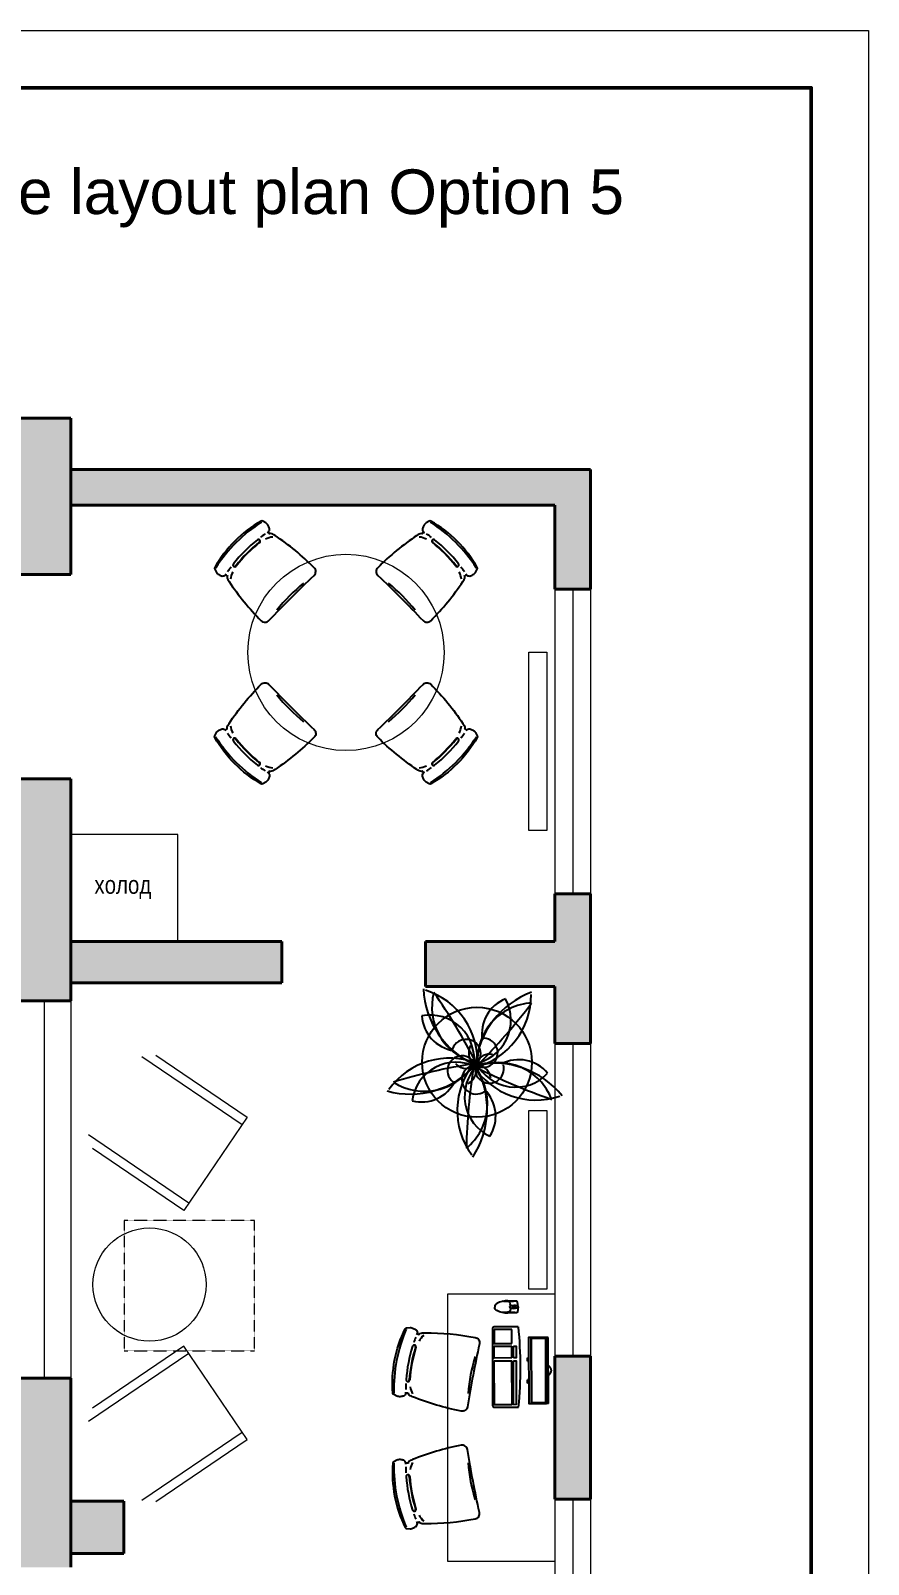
# Model space of a CAD drawing. Header units: millimetres. Extents: x -113694 to 67403, y -186630 to 63734.
# Drawn here: x 10243 to 14939, y -181784 to -173191 of the extents above; entities that cross this region are included whole.
import ezdxf

# ---------------------------------------------------------------- set-up
doc = ezdxf.new("R2010")
doc.units = ezdxf.units.MM
doc.linetypes.add('ACAD_ISO03W100', pattern=[30, 12, -18])
doc.linetypes.add('DASHED2', pattern=[0.375, 0.25, -0.125])
for name, color, linetype, lineweight in [('0.5', 7, 'Continuous', 50), ('01 прерыпистая', 150, 'ACAD_ISO03W100', 20), ('LEST', 32, 'Continuous', 15), ('MEBLEA', 5, 'Continuous', 18), ('STEN', 7, 'Continuous', 40)]:
    doc.layers.add(name, color=color, linetype=linetype, lineweight=lineweight)
doc.layers.add('B-FURNITURE', color=22, linetype='Continuous')
doc.layers.add('mebel', color=5, linetype='Continuous')
doc.layers.add('mobilier st', color=7, linetype='Continuous', lineweight=25, true_color=0xb5f6ac)
doc.styles.get("Standard").update_dxf_attribs({"font": 'arial.ttf'})

# ---------------------------------------------------------------- blocks, each defined once
blk = doc.blocks.new('Comp 01')
at = {"layer": 'B-FURNITURE'}
for points in [[(49359.9, 83983.4), (49729.9, 83983.4)], [(49359.9, 83983.4), (49359.9, 83973.6)], [(49724.5, 83969.9), (49724.5, 83888.6), (49365.2, 83888.6), (49365.2, 83969.9)], [(49729.9, 83983.4), (49729.9, 83973.6)], [(49473.4, 83866.9), (49492.7, 83866.9)], [(49597, 83866.9), (49616.4, 83866.9)]]:
    blk.add_lwpolyline(points, dxfattribs=at)
for points in [[(49359.9, 83973.6), (49729.9, 83973.6), (49729.9, 83873.6), (49359.9, 83873.6)], [(49363.6, 83969.9), (49726.2, 83969.9), (49726.2, 83886.9), (49363.6, 83886.9)]]:
    blk.add_lwpolyline(points, close=True, dxfattribs=at)
at = {"layer": 'B-FURNITURE', "ltscale": 600}
for points in [[(49789.2, 83815.1), (49789.2, 83681.1, -0.414214), (49779.2, 83671.1), (49349.2, 83671.1, -0.414214), (49339.2, 83681.1), (49339.2, 83815.1)], [(49900.9, 83815.2), (49873.2, 83811.8, 0.305342), (49868, 83807.3), (49866.3, 83758.2, 0.129908), (49880.5, 83695.3, 0.287576), (49900.9, 83684.3, 0.554561)], [(49900.9, 83815.2), (49928.6, 83811.8, -0.305342), (49933.8, 83807.3), (49935.6, 83758.2, -0.129908), (49921.3, 83695.3, -0.287576), (49900.9, 83684.3, -0.554561)]]:
    blk.add_lwpolyline(points, format="xyb", dxfattribs=at)
at = {"layer": 'B-FURNITURE', "color": 253, "ltscale": 600}
for points in [[(49598.9, 83788.7), (49598.9, 83803.1), (49353.5, 83803.1), (49353.5, 83788.7)], [(49353.5, 83788.7), (49598.9, 83788.7)], [(49353.5, 83780.1), (49353.5, 83680.7), (49598.9, 83680.7)], [(49353.5, 83780.1), (49598.9, 83780.1)], [(49598.9, 83680.7), (49598.9, 83780.1)], [(49680.8, 83788.7), (49680.8, 83803.1), (49615.2, 83803.1), (49615.2, 83788.7)], [(49615.2, 83788.7), (49680.8, 83788.7)], [(49615.2, 83780.1), (49680.8, 83780.1)], [(49615.2, 83780.1), (49615.2, 83680.7), (49680.8, 83680.7)], [(49680.8, 83680.7), (49680.8, 83780.1)], [(49774.8, 83680.7), (49697, 83680.7), (49697, 83780.1)], [(49697, 83780.1), (49774.8, 83780)], [(49774.8, 83780), (49774.8, 83680.7)]]:
    blk.add_lwpolyline(points, dxfattribs=at)
for points in [[(49868, 83807.3, -0.060586), (49869.3, 83725.8, 1.11092)], [(49934, 83807.3, 0.060586), (49932.7, 83725.8, -1.11092)], [(49896.3, 83772.2, 0.218143), (49871.1, 83765.5, -2.120989)], [(49905.7, 83772.2, -0.218143), (49930.8, 83765.5, 2.120989)]]:
    blk.add_lwpolyline(points, format="xyb", dxfattribs=at)
at = {"layer": 'B-FURNITURE', "ltscale": 600}
blk.add_arc((49564.2, 81540.6), 2285.5, 84.35039, 95.64961, dxfattribs=at)
at = {"layer": 'B-FURNITURE'}
for start_param, end_param in [(5.879736, 6.686635), (7.484941, 7.521351), (5.045019, 5.08143)]:
    blk.add_ellipse((49544.9, 83802.8), major_axis=(0, 196.3), ratio=0.385319, start_param=start_param, end_param=end_param, dxfattribs=at)
at = {"layer": 'B-FURNITURE', "color": 253, "ltscale": 600}
for centre, major_axis, ratio in [((49900.9, 83791.5), (0, 23.7), 0.333544), ((49901, 83793.9), (0, 10.5), 0.431937)]:
    blk.add_ellipse(centre, major_axis=major_axis, ratio=ratio, dxfattribs=at)
at = {"layer": 'B-FURNITURE'}
for points in [[(49493.7, 83873.6), (49493.4, 83871.4), (49493, 83869.2), (49492.7, 83866.9)], [(49597, 83866.9), (49596.7, 83869.2), (49596.4, 83871.4), (49596, 83873.6)]]:
    blk.add_open_spline(points, degree=3, dxfattribs=at)
blk = doc.blocks.new('z_11')
blk.add_circle((23.6, 531.3), 307.9)
for centre, radius, start, end in [((214.7, 965.3), 491.8, 182.71954, 246.01244), ((-391.3, 536), 418.5, 356.30106, 72.4309), ((92.5, 840.2), 321.6, 165.10216, 256.7123), ((-2925.9, -966.8), 3301.9, 26.90326, 34.9112), ((-33.2, 767.6), 247.4, 278.90326, 28.75671), ((-91.6, 908.3), 418.5, 284.30106, 0.4309), ((503.9, 464.6), 491.8, 110.71954, 174.01244), ((347.2, 542.1), 321.6, 93.10216, 184.7123), ((-2304.1, 2854.4), 3301.9, 314.90326, 322.9112), ((261, 691.3), 210, 111.57797, 189.51753), ((-239.4, 548.1), 247.4, 350.90326, 100.75671), ((-76, 804.3), 210, 183.57797, 261.51753), ((-37, 578.7), 81.4, 222.08208, 159.82012), ((58.5, 584.5), 81.4, 150.08208, 87.82012), ((-350.9, 844.9), 491.8, 254.71954, 318.01244), ((-129.9, 136), 418.5, 68.30106, 144.4309), ((-269.7, 690.1), 321.6, 237.10216, 328.7123), ((516.1, -2739), 3301.9, 98.90326, 106.9112), ((-94.5, 284.2), 247.4, 62.90326, 172.75671), ((-61, 486.2), 81.4, 294.08208, 231.82012), ((331.4, 261), 418.5, 140.30106, 216.4309), ((19.6, 434.7), 81.4, 6.08208, 303.82012), ((201.4, 340.5), 247.4, 134.90326, 244.75671), ((1.4, 508.2), 15.4, 30.01244, 106.83722), ((-411.2, 269.9), 491.8, 326.71954, 30.01244), ((17.9, 500.9), 15.4, 102.01244, 178.83722), ((93.5, 495.5), 81.4, 78.08208, 15.82012), ((30, 514.3), 15.4, 174.01244, 250.83722), ((3.3, 526.2), 15.4, 318.01244, 34.83722), ((117.1, 34.8), 491.8, 38.71954, 102.01244), ((21, 530), 15.4, 246.01244, 322.83722), ((142.4, 207.8), 321.6, 21.10216, 112.7123), ((239.3, 639.2), 247.4, 206.90326, 316.75671), ((257.6, 335.9), 210, 39.57797, 117.51753), ((-238.9, 299.3), 321.6, 309.10216, 40.7123), ((3265.3, -13), 3301.9, 170.90326, 178.9112), ((355, 738.3), 418.5, 212.30106, 288.4309), ((1522.2, 3443.9), 3301.9, 242.90326, 250.9112), ((-287.6, 518.8), 210, 255.57797, 333.51753), ((-81.4, 229.3), 210, 327.57797, 45.51753)]:
    blk.add_arc(centre, radius, start, end)

msp = doc.modelspace()

# ---------------------------------------------------------------- hatches: boundary and pattern name
at = {"layer": 'MEBLEA'}
h = msp.add_hatch(color=256, dxfattribs=at)
h.set_gradient(color1=(147, 149, 152), color2=(147, 149, 152), tint=1)
h.paths.add_polyline_path([(10468.4, -183118.8), (10168.4, -183118.8), (10168.4, -183700.8), (7846.9, -183700.8), (6946.9, -183704.7), (6545.9, -183706.4), (6545.9, -183706), (6533.3, -183700.8), (5525.4, -183700.8), (5097.4, -183700.8), (4497.4, -183700.8), (4497.4, -182195.8), (4197.4, -182195.8), (4197.4, -183695.8), (3712.4, -183695.8), (-1283.6, -183695.8), (-1283.6, -183322.5), (-1283.6, -183240.8), (-1583.6, -183240.8), (-1583.6, -183995.8), (10468.4, -183995.8)])
h.paths.add_polyline_path([(4497.4, -175762.8), (4597.4, -175762.8), (4597.4, -175362.8), (4197.4, -175362.8), (4197.4, -181165.8), (1024.4, -181165.8), (1024.4, -181465.8), (2705.8, -181465.8), (4497.4, -181465.8)])
h.paths.add_polyline_path([(1024.4, -181165.8), (-1583.6, -181165.8), (-1583.6, -181920.8), (-1283.6, -181920.8), (-1283.6, -181465.8), (1024.4, -181465.8)])
h.paths.add_polyline_path([(10468.4, -175362.8), (5382.4, -175362.8), (5382.4, -175762.8), (5628.4, -175762.8), (5628.4, -176490.8), (5728.4, -176490.8), (5728.4, -175605.8), (7583.4, -175605.8), (7583.4, -177190.8), (7943.4, -177190.8), (7943.4, -175614.8), (9379.7, -175614.8), (9379.7, -175612.3), (9978.5, -175614.8), (10168.4, -175614.8), (10168.4, -176238.8), (10468.4, -176238.8)])
h.paths.add_polyline_path([(5728.4, -177609.8), (5720.4, -177190.8), (5636.4, -177190.8), (5628.4, -177396.1), (5628.4, -178059.8), (5728.4, -178059.8)])
h.paths.add_polyline_path([(8543.4, -178059.8), (5628.4, -178059.8), (5628.4, -178159.8), (6178.4, -178159.8), (8543.4, -178159.8), (8543.4, -178119.8)])
h.paths.add_polyline_path([(6278.4, -178159.8), (6178.4, -178159.8), (6178.4, -179059.8), (6178.4, -179159.8), (6278.4, -179159.8)])
h.paths.add_polyline_path([(7943.4, -177190.8), (7843.4, -177190.8), (7843.4, -178059.8), (7943.4, -178059.8)])
h.paths.add_polyline_path([(6178.4, -179059.8), (5628.4, -179059.8), (5628.4, -179159.8), (6178.4, -179159.8)])
h.paths.add_polyline_path([(6178.4, -180227.8), (5628.4, -180227.8), (5628.4, -180327.8), (6178.4, -180327.8)])
h.paths.add_polyline_path([(6278.4, -180227.8), (6178.4, -180227.8), (6178.4, -180327.8), (6178.4, -181227.8), (6278.4, -181227.8)])
h.paths.add_polyline_path([(10468.4, -180740.8), (10168.4, -180740.8), (10168.4, -181227.8), (5628.4, -181227.8), (5628.4, -181327.8), (10168.4, -181327.8), (10168.4, -181799.8), (10468.4, -181799.8)])
h.paths.add_polyline_path([(10168.4, -178059.8), (10043.4, -178059.8), (10043.4, -178159.8), (10168.4, -178159.8)])
h.paths.add_polyline_path([(10468.4, -177383.8), (10168.4, -177383.8), (10168.4, -178159.8), (10168.4, -178626.8), (10468.4, -178626.8)])
h.paths.add_polyline_path([(11651.4, -178294.8), (10468.4, -178294.8), (10468.4, -178526.8), (11651.4, -178526.8)])
h.paths.add_polyline_path([(13382.4, -175649.8), (10468.4, -175649.8), (10468.4, -175849.8), (13182.4, -175849.8), (13182.4, -176319.8), (13382.4, -176319.8)])
h.paths.add_polyline_path([(13382.4, -178026.8), (13182.4, -178026.8), (13182.4, -178294.8), (12457.4, -178294.8), (12457.4, -178546.9), (13182.4, -178546.9), (13182.4, -178865.9), (13382.4, -178865.9)])
h.paths.add_polyline_path([(13382.4, -180617.9), (13182.4, -180617.9), (13182.4, -181417.9), (13382.4, -181417.9)])
h.paths.add_polyline_path([(13382.4, -183210.9), (13182.4, -183210.9), (13182.4, -183602.9), (10468.4, -183602.9), (10468.4, -183802.9), (13382.4, -183802.9)])
h.paths.add_polyline_path([(10765.4, -181430.8), (10468.4, -181430.8), (10468.4, -181722.8), (10765.4, -181722.8)])
h.paths.add_polyline_path([(5728.4, -182195.8), (4497.4, -182195.8), (4497.4, -182295.8), (4658.5, -182295.8), (5728.4, -182295.8)])

# ---------------------------------------------------------------- linework, layer by layer
at = {"layer": '0.5', "linetype": 'ByBlock', "lineweight": 50}
msp.add_lwpolyline([(-2786.8, -173511.1), (14619.2, -173511.1), (14619.2, -186309.6), (-2786.8, -186309.6), (-2786.8, -173511.1)], dxfattribs=at)
at = {"layer": '01 прерыпистая', "color": 7, "linetype": 'ByBlock', "ltscale": 5, "true_color": 0xffffff}
msp.add_lwpolyline([(-4066.7, -173191.1), (14939.1, -173191.1), (14939.1, -186629.6), (-4066.7, -186629.6), (-4066.7, -173191.1)], dxfattribs=at)
at = {"layer": 'LEST'}
for p, q in [((13182.4, -176319.8), (13182.4, -178026.8)), ((13282.4, -176319.8), (13282.4, -178026.8)), ((13382.4, -176319.8), (13382.4, -178026.8)), ((10318.4, -178626.8), (10318.4, -180740.8)), ((10468.4, -178626.8), (10468.4, -180740.8)), ((13182.4, -178865.9), (13182.4, -180617.9)), ((13282.4, -178865.9), (13282.4, -180617.9)), ((13382.4, -178865.9), (13382.4, -180617.9)), ((13182.4, -181417.9), (13182.4, -183210.9)), ((13282.4, -181417.9), (13282.4, -183210.9)), ((13382.4, -181417.9), (13382.4, -183210.9))]:
    msp.add_line(p, q, dxfattribs=at)
at = {"layer": 'mebel', "linetype": 'Continuous', "lineweight": 13}
for p, q in [((10866.5, -178937.9), (11429.3, -179319.6)), ((10944.2, -178930.2), (11457.4, -179278.2)), ((11457.4, -179278.2), (11102.7, -179801.3)), ((11130.7, -179759.9), (10567.9, -179378.2)), ((11102.7, -179801.3), (10589.5, -179453.3)), ((11130.7, -180602.3), (10567.9, -180984)), ((11102.7, -180561), (10589.5, -180908.9)), ((11457.4, -181084), (11102.7, -180561)), ((10866.5, -181424.3), (11429.3, -181042.7)), ((10944.2, -181432), (11457.4, -181084))]:
    msp.add_line(p, q, dxfattribs=at)
at = {"layer": 'mebel'}
for points in [[(11284.7, -176226, 0.097016), (11299.1, -176238.7, 0.061801), (11317, -176246.5, 0.217427), (11335.8, -176240.1), (11345.4, -176247, 0.139898), (11344, -176252.3, 0.092124), (11348.1, -176265.3, 0.027034), (11355.2, -176277.2, 0.047681), (11535.8, -176496.8, 0.421772), (11578.8, -176496.3, -0.01197), (11832.4, -176242.8, 0.421772), (11832.8, -176199.8, 0.047681), (11613.2, -176019.2, 0.027034), (11601.3, -176012, 0.092124), (11588.3, -176008, 0.139898), (11583, -176009.4), (11576.1, -175999.8, 0.217427), (11582.5, -175981, 0.061801), (11574.7, -175963, 0.097016), (11562, -175948.6), (11544.5, -175939.1, 0.259618), (11534.8, -175939.2, 0.135594), (11275.2, -176198.8, 0.259618), (11275.1, -176208.5)], [(12459.8, -175948.6, 0.097016), (12447.1, -175963, 0.061801), (12439.4, -175981, 0.217427), (12445.7, -175999.8), (12438.9, -176009.4, 0.139898), (12433.5, -176008, 0.092124), (12420.6, -176012, 0.027034), (12408.6, -176019.2, 0.047681), (12189, -176199.8, 0.421772), (12189.5, -176242.8, -0.01197), (12443, -176496.3, 0.421772), (12486, -176496.8, 0.047681), (12666.6, -176277.2, 0.027034), (12673.8, -176265.3, 0.092124), (12677.8, -176252.3, 0.139898), (12676.4, -176247), (12686.1, -176240.1, 0.217427), (12704.8, -176246.5, 0.061801), (12722.8, -176238.7, 0.097016), (12737.2, -176226), (12746.7, -176208.5, 0.259618), (12746.7, -176198.8, 0.135594), (12487, -175939.2, 0.259618), (12477.3, -175939.1)], [(11284.7, -177123.8, -0.097016), (11299.1, -177111.1, -0.061801), (11317, -177103.3, -0.217427), (11335.8, -177109.7), (11345.4, -177102.8, -0.139898), (11344, -177097.5, -0.092124), (11348.1, -177084.6, -0.027034), (11355.2, -177072.6, -0.047681), (11535.8, -176853, -0.421772), (11578.8, -176853.5, 0.01197), (11832.4, -177107, -0.421772), (11832.8, -177150, -0.047681), (11613.2, -177330.6, -0.027034), (11601.3, -177337.8, -0.092124), (11588.3, -177341.8, -0.139898), (11583, -177340.4), (11576.1, -177350.1, -0.217427), (11582.5, -177368.8, -0.061801), (11574.7, -177386.8, -0.097016), (11562, -177401.2), (11544.5, -177410.7, -0.259618), (11534.8, -177410.6, -0.135594), (11275.2, -177151, -0.259618), (11275.1, -177141.3)], [(12459.8, -177401.2, -0.097016), (12447.1, -177386.8, -0.061801), (12439.4, -177368.8, -0.217427), (12445.7, -177350.1), (12438.9, -177340.4, -0.139898), (12433.5, -177341.8, -0.092124), (12420.6, -177337.8, -0.027034), (12408.6, -177330.6, -0.047681), (12189, -177150, -0.421772), (12189.5, -177107, 0.01197), (12443, -176853.5, -0.421772), (12486, -176853, -0.047681), (12666.6, -177072.6, -0.027034), (12673.8, -177084.6, -0.092124), (12677.8, -177097.5, -0.139898), (12676.4, -177102.8), (12686.1, -177109.7, -0.217427), (12704.8, -177103.3, -0.061801), (12722.8, -177111.1, -0.097016), (12737.2, -177123.8), (12746.7, -177141.3, -0.259618), (12746.7, -177151, -0.135594), (12487, -177410.6, -0.259618), (12477.3, -177410.7)], [(12370.4, -180456.9, -0.097016), (12389.1, -180461.7, -0.061801), (12405.6, -180472.2, -0.217427), (12410.8, -180491.3), (12421.9, -180495.5, -0.139898), (12425.6, -180491.3, -0.092124), (12438.5, -180487.4, -0.027034), (12452.4, -180486.6, -0.047681), (12735.6, -180512.8, -0.421772), (12759.3, -180548.7, 0.01197), (12691.7, -180900.8, -0.421772), (12656.5, -180925.3, -0.047681), (12383.7, -180844.9, -0.027034), (12371.1, -180839.1, -0.092124), (12360.5, -180830.6, -0.139898), (12358.6, -180825.4), (12346.8, -180825.2, -0.217427), (12334.9, -180840.9, -0.061801), (12315.6, -180844.6, -0.097016), (12296.6, -180842.1), (12278.9, -180833.1, -0.259618), (12273.5, -180825, -0.135594), (12342.6, -180464.4, -0.259618), (12350.6, -180458.9)], [(12370.4, -181584.9, 0.097016), (12389.1, -181580.2, 0.061801), (12405.6, -181569.6, 0.217427), (12410.8, -181550.6), (12421.9, -181546.4, 0.139898), (12425.6, -181550.6, 0.092124), (12438.5, -181554.5, 0.027034), (12452.4, -181555.3, 0.047681), (12735.6, -181529, 0.421772), (12759.3, -181493.2, -0.01197), (12691.7, -181141.1, 0.421772), (12656.5, -181116.5, 0.047681), (12383.7, -181196.9, 0.027034), (12371.1, -181202.8, 0.092124), (12360.5, -181211.3, 0.139898), (12358.6, -181216.5), (12346.8, -181216.7, 0.217427), (12334.9, -181200.9, 0.061801), (12315.6, -181197.3, 0.097016), (12296.6, -181199.7), (12278.9, -181208.8, 0.259618), (12273.5, -181216.9, 0.135594), (12342.6, -181577.5, 0.259618), (12350.6, -181583)]]:
    msp.add_lwpolyline(points, format="xyb", close=True, dxfattribs=at)
for points in [[(12441.3, -176011.4, 0.079153), (12438.9, -176009.4, 0.079153)], [(11347.4, -176244.5, 0.079153), (11345.4, -176247, 0.079153)], [(11347.4, -177105.3, -0.079153), (11345.4, -177102.8, -0.079153)], [(12441.3, -177338.4, -0.079153), (12438.9, -177340.4, -0.079153)], [(12421, -180498.5, -0.079153), (12421.9, -180495.5, -0.079153)], [(12421, -181543.4, 0.079153), (12421.9, -181546.4, 0.079153)]]:
    msp.add_lwpolyline(points, format="xyb", dxfattribs=at)
for centre, radius, start, end in [((12010.9, -176674.8), 870.4, 122.91782, 147.08218), ((12011, -176674.8), 870.4, 32.91782, 57.08218), ((12055, -176719), 865.4, 128.68916, 141.31084), ((12055, -176719), 847.8, 128.68916, 141.31084), ((12055, -176719), 845.4, 128.68916, 141.31084), ((11520.3, -176051.3), 10, 308.68916, 128.68916), ((11518.8, -176049.4), 10, 308.68916, 31.68352), ((11755.4, -176324), 369.5, 122.13434, 127.30121), ((11608, -176124.7), 96.9, 94.4982, 119.36162), ((11558.8, -175983.4), 23.8, 300.73933, 316.71765), ((11588.1, -176018.1), 10.1, 120.39731, 138.50003), ((12413.9, -176124.7), 96.9, 60.63838, 85.5018), ((12463, -175983.4), 23.8, 223.28235, 239.26067), ((12266.4, -176324), 369.5, 52.69879, 57.86566), ((12501.6, -176051.3), 10, 51.31084, 231.31084), ((12503.1, -176049.4), 10, 148.31648, 231.31084), ((11966.9, -176719), 845.4, 38.68916, 51.31084), ((11966.9, -176719), 847.8, 38.68916, 51.31084), ((11966.9, -176719), 865.4, 38.68916, 51.31084), ((11319.4, -176222.8), 23.8, 313.28235, 329.26067), ((11660, -176419.4), 369.5, 142.69879, 147.86566), ((11460.7, -176272), 96.9, 150.63838, 175.5018), ((11387.3, -176184.3), 10, 141.31084, 321.31084), ((11385.4, -176182.7), 10, 238.31648, 321.31084), ((12634.5, -176184.3), 10, 218.68916, 38.68916), ((12636.4, -176182.7), 10, 218.68916, 301.68352), ((12561.1, -176272), 96.9, 4.4982, 29.36162), ((12361.8, -176419.4), 369.5, 32.13434, 37.30121), ((12702.4, -176222.8), 23.8, 210.73933, 226.71765), ((12410.6, -177074.6), 1013, 128.99312, 141.00688), ((11611.3, -177074.6), 1013, 38.99312, 51.00688), ((12667.7, -176252.1), 10.1, 30.39731, 48.50003), ((12410.6, -176275.3), 1013, 218.99312, 231.00688), ((11611.3, -176275.3), 1013, 308.99312, 321.00688), ((11460.7, -177077.9), 96.9, 184.4982, 209.36162), ((12561.1, -177077.9), 96.9, 330.63838, 355.5018), ((12010.9, -176675), 870.4, 212.91782, 237.08218), ((11319.4, -177127), 23.8, 30.73933, 46.71765), ((11660, -176930.4), 369.5, 212.13434, 217.30121), ((11387.3, -177165.5), 10, 38.68916, 218.68916), ((12055, -176630.9), 865.4, 218.68916, 231.31084), ((11385.4, -177167.1), 10, 38.68916, 121.68352), ((12055, -176630.9), 847.8, 218.68916, 231.31084), ((12055, -176630.9), 845.4, 218.68916, 231.31084), ((12011, -176675), 870.4, 302.91782, 327.08218), ((11966.9, -176630.9), 845.4, 308.68916, 321.31084), ((11966.9, -176630.9), 847.8, 308.68916, 321.31084), ((11966.9, -176630.9), 865.4, 308.68916, 321.31084), ((12634.5, -177165.5), 10, 321.31084, 141.31084), ((12636.4, -177167.1), 10, 58.31648, 141.31084), ((12361.8, -176930.4), 369.5, 322.69879, 327.86566), ((12667.7, -177097.7), 10.1, 311.49997, 329.60269), ((12702.4, -177127), 23.8, 133.28235, 149.26067), ((11520.3, -177298.5), 10, 231.31084, 51.31084), ((11518.8, -177300.4), 10, 328.31648, 51.31084), ((11755.4, -177025.8), 369.5, 232.69879, 237.86566), ((11608, -177225.1), 96.9, 240.63838, 265.5018), ((11558.8, -177366.4), 23.8, 43.28235, 59.26067), ((11588.1, -177331.7), 10.1, 221.49997, 239.60269), ((12413.9, -177225.1), 96.9, 274.4982, 299.36162), ((12463, -177366.4), 23.8, 120.73933, 136.71765), ((12266.4, -177025.8), 369.5, 302.13434, 307.30121), ((12501.6, -177298.5), 10, 128.68916, 308.68916), ((12503.1, -177300.4), 10, 128.68916, 211.68352), ((13149.5, -180806.1), 870.4, 157.05908, 181.22344), ((12741.2, -180659.1), 369.5, 156.2756, 161.44246), ((12387.3, -180487.5), 23.8, 334.88058, 350.8589), ((12507.3, -180576.9), 96.9, 128.63945, 153.50287), ((13210.8, -180817.8), 865.4, 162.83041, 175.4521), ((13210.8, -180817.8), 847.8, 162.83041, 175.4521), ((13210.8, -180817.8), 845.4, 162.83041, 175.4521), ((12393.5, -180565.3), 10, 342.83041, 162.83041), ((12391.2, -180564.6), 10, 342.83041, 65.82478), ((13704.7, -180912.6), 1013, 163.13438, 175.14814), ((12715.8, -180791.6), 369.5, 176.84005, 182.00692), ((12358.1, -180750), 10, 175.4521, 355.4521), ((12355.7, -180749.8), 10, 272.45773, 355.4521), ((12468.1, -180781.4), 96.9, 184.77964, 209.64306), ((12323.5, -180820), 23.8, 347.42361, 3.40193), ((12368.7, -180824.8), 10.1, 165.64122, 183.74395), ((13149.5, -181235.8), 870.4, 178.77656, 202.94092), ((12323.5, -181221.9), 23.8, 356.59807, 12.57639), ((12368.7, -181217.1), 10.1, 176.25605, 194.35878), ((12468.1, -181260.5), 96.9, 150.35694, 175.22036), ((13704.7, -181129.3), 1013, 184.85186, 196.86562), ((12715.8, -181250.3), 369.5, 177.99308, 183.15995), ((12358.1, -181291.9), 10, 4.5479, 184.5479), ((13210.8, -181224), 865.4, 184.5479, 197.16959), ((12355.7, -181292.1), 10, 4.5479, 87.54227), ((13210.8, -181224), 847.8, 184.5479, 197.16959), ((13210.8, -181224), 845.4, 184.5479, 197.16959), ((12393.5, -181476.5), 10, 197.16959, 17.16959), ((12391.2, -181477.3), 10, 294.17522, 17.16959), ((12741.2, -181382.8), 369.5, 198.55754, 203.7244), ((12387.3, -181554.3), 23.8, 9.1411, 25.11942), ((12507.3, -181465), 96.9, 206.49713, 231.36055)]:
    msp.add_arc(centre, radius, start, end, dxfattribs=at)
at = {"layer": 'MEBLEA'}
for points in [[(13036, -176673.3), (13136, -176673.3), (13136, -177673.3), (13036, -177673.3), (13036, -176673.3)], [(13036, -179241.9), (13136, -179241.9), (13136, -180241.9), (13036, -180241.9), (13036, -179241.9)], [(13036, -179241.9), (13136, -179241.9), (13136, -180241.9), (13036, -180241.9), (13036, -179241.9)], [(12582.4, -180267.9), (13182.4, -180267.9), (13182.4, -181767.9), (12582.4, -181767.9), (12582.4, -180267.9)]]:
    msp.add_lwpolyline(points, dxfattribs=at)
msp.add_lwpolyline([(10468.4, -178294.8), (11068.4, -178294.8), (11068.4, -177694.8), (10468.4, -177694.8)], close=True, dxfattribs=at)
at = {"layer": 'MEBLEA', "linetype": 'DASHED2'}
msp.add_lwpolyline([(11498.4, -179857.8), (10768.4, -179857.8), (10768.4, -180587.8), (11498.4, -180587.8)], close=True, dxfattribs=at)
at = {"layer": 'MEBLEA'}
for centre, radius in [((12010.9, -176674.9), 550), ((10909.8, -180216.4), 317.3)]:
    msp.add_circle(centre, radius, dxfattribs=at)
at = {"layer": 'STEN'}
for p, q in [((5382.4, -175362.8), (10468.4, -175362.8)), ((10468.4, -176238.8), (10468.4, -175362.8)), ((10468.4, -175649.8), (13382.4, -175649.8)), ((13382.4, -175649.8), (13382.4, -176319.8)), ((10468.4, -175849.8), (13182.4, -175849.8)), ((13182.4, -175849.8), (13182.4, -176319.8)), ((10168.4, -176238.8), (10468.4, -176238.8)), ((13182.4, -176319.8), (13382.4, -176319.8)), ((10168.4, -177383.8), (10468.4, -177383.8)), ((10468.4, -177383.8), (10468.4, -178626.8)), ((13182.4, -178294.8), (13182.4, -178026.8)), ((13182.4, -178026.8), (13382.4, -178026.8)), ((13382.4, -178865.9), (13382.4, -178026.8)), ((10468.4, -178294.8), (11651.4, -178294.8)), ((11651.4, -178294.8), (11651.4, -178526.8)), ((12457.4, -178294.8), (12457.4, -178546.9)), ((12457.4, -178294.8), (13182.4, -178294.8)), ((10468.4, -178526.8), (11651.4, -178526.8)), ((12457.4, -178546.9), (13182.4, -178546.9)), ((13182.4, -178546.9), (13182.4, -178865.9)), ((10168.4, -178626.8), (10468.4, -178626.8)), ((13182.4, -178865.9), (13382.4, -178865.9)), ((13182.4, -180617.9), (13382.4, -180617.9)), ((13182.4, -180617.9), (13182.4, -181417.9)), ((13382.4, -180617.9), (13382.4, -181417.9)), ((10168.4, -180740.8), (10468.4, -180740.8)), ((10468.4, -180740.8), (10468.4, -181799.8)), ((10468.4, -181430.8), (10765.4, -181430.8)), ((10765.4, -181430.8), (10765.4, -181722.8)), ((13182.4, -181417.9), (13382.4, -181417.9)), ((10765.4, -181722.8), (10468.4, -181722.8))]:
    msp.add_line(p, q, dxfattribs=at)

# ---------------------------------------------------------------- block references
at = {"layer": 'mebel', "linetype": 'Continuous', "lineweight": 13}
msp.add_blockref('z_11', (12721.7, -179502.3), dxfattribs=at)
at = {"layer": 'mobilier st', "xscale": -1, "rotation": 270.137400949289}
msp.add_blockref('Comp 01', (-70719.4, -230443.6), dxfattribs=at)

# ---------------------------------------------------------------- texts
msp.add_text('Furniture layout plan Option 5', height=250).set_placement((8968.8, -174218.6))
at = {"layer": 'mebel', "linetype": 'Continuous', "lineweight": 13, "insert": (10601, -177926.7), "char_height": 100, "attachment_point": 1}
msp.add_mtext_dynamic_manual_height_columns('{\\fArial Narrow|b0|i0|c204|p34;холод}', width=2930.267, gutter_width=12.5, heights=[0], dxfattribs=at)

doc.saveas('drawing.dxf')
